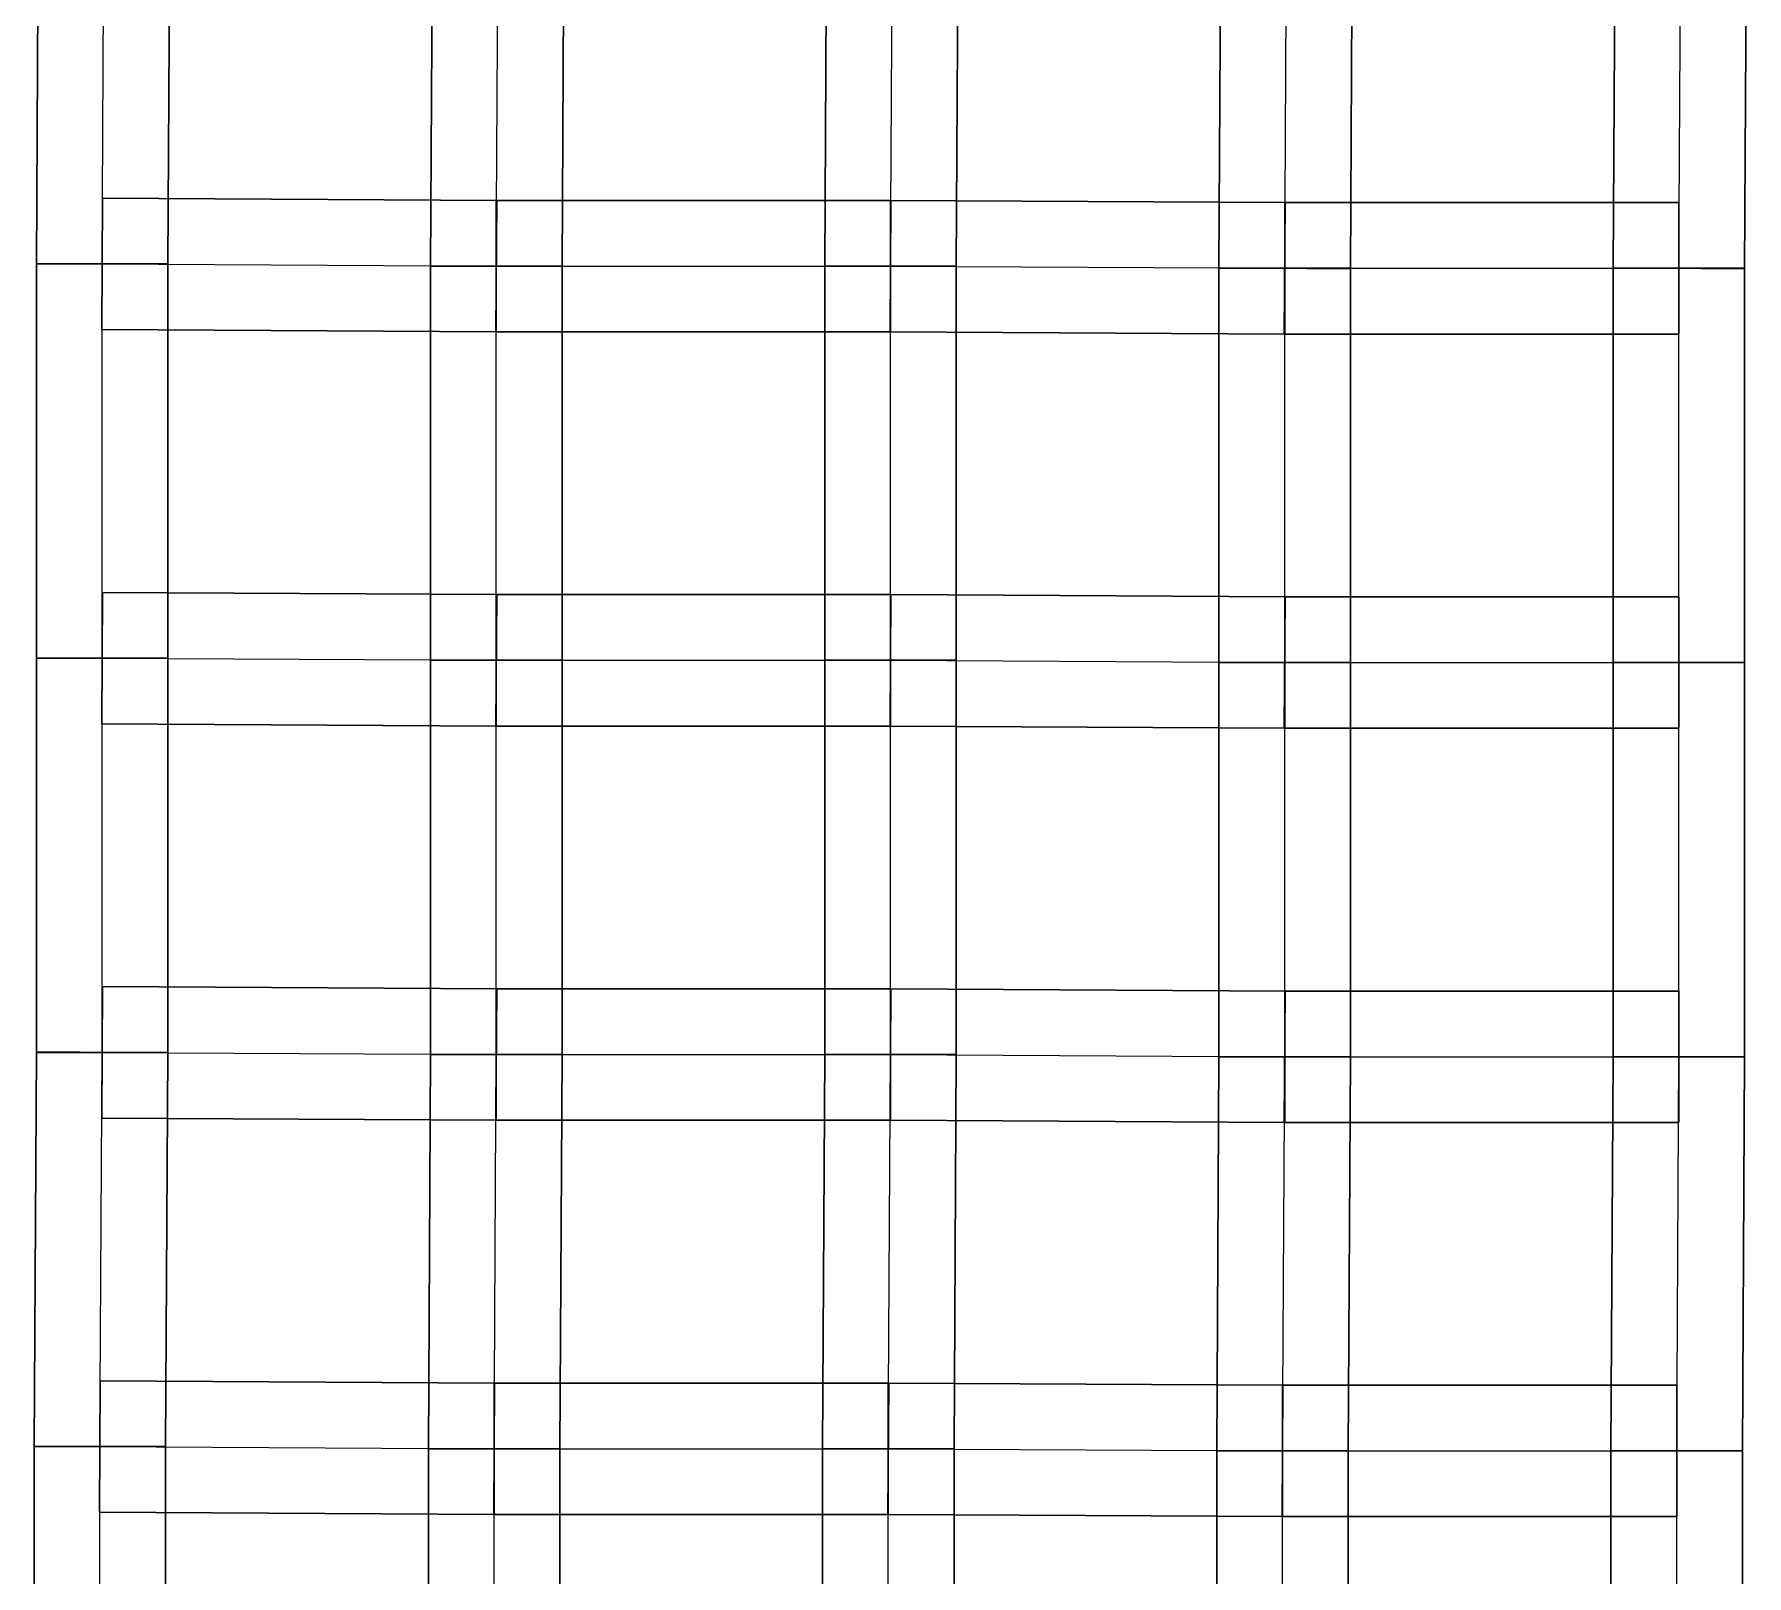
# Model space of a CAD drawing. Extents: x -300 to 609, y -118 to 2027.
# Drawn here: x -297.8 to -219.6, y 1085.4 to 1155.8 of the extents above; entities that cross this region are included whole.
import ezdxf

# ---------------------------------------------------------------- set-up
doc = ezdxf.new("R2010")
doc.units = 0

msp = doc.modelspace()

# ---------------------------------------------------------------- linework, layer by layer
at = {"layer": 'TUNNELS'}
for points in [[(-297.7, 1145.3167, -1.5), (-291.7, 1145.2833, -1.5), (-291.6, 1163.2833, -1.5), (-297.6, 1163.3167, -1.5)], [(-291.7, 1145.2833, 1.5), (-297.7, 1145.3167, 1.5), (-297.6, 1163.3167, 1.5), (-291.6, 1163.2833, 1.5)], [(-297.7, 1145.3167, 1.5), (-297.7, 1145.3167, -1.5), (-297.6, 1163.3167, -1.5), (-297.6, 1163.3167, 1.5)], [(-291.7, 1145.2833, -1.5), (-291.7, 1145.2833, 1.5), (-291.6, 1163.2833, 1.5), (-291.6, 1163.2833, -1.5)], [(-279.7, 1145.2167, -1.5), (-273.7, 1145.1833, -1.5), (-273.6, 1163.1833, -1.5), (-279.6, 1163.2167, -1.5)], [(-273.7, 1145.1833, 1.5), (-279.7, 1145.2167, 1.5), (-279.6, 1163.2167, 1.5), (-273.6, 1163.1833, 1.5)], [(-279.7, 1145.2167, 1.5), (-279.7, 1145.2167, -1.5), (-279.6, 1163.2167, -1.5), (-279.6, 1163.2167, 1.5)], [(-273.7, 1145.1833, -1.5), (-273.7, 1145.1833, 1.5), (-273.6, 1163.1833, 1.5), (-273.6, 1163.1833, -1.5)], [(-261.7, 1145.2167, -1.5), (-255.7, 1145.1833, -1.5), (-255.6, 1163.1833, -1.5), (-261.6, 1163.2167, -1.5)], [(-255.7, 1145.1833, 1.5), (-261.7, 1145.2167, 1.5), (-261.6, 1163.2167, 1.5), (-255.6, 1163.1833, 1.5)], [(-261.7, 1145.2167, 1.5), (-261.7, 1145.2167, -1.5), (-261.6, 1163.2167, -1.5), (-261.6, 1163.2167, 1.5)], [(-255.7, 1145.1833, -1.5), (-255.7, 1145.1833, 1.5), (-255.6, 1163.1833, 1.5), (-255.6, 1163.1833, -1.5)], [(-243.7, 1145.1167, -1.5), (-237.7, 1145.0833, -1.5), (-237.6, 1163.0833, -1.5), (-243.6, 1163.1167, -1.5)], [(-237.7, 1145.0833, 1.5), (-243.7, 1145.1167, 1.5), (-243.6, 1163.1167, 1.5), (-237.6, 1163.0833, 1.5)], [(-243.7, 1145.1167, 1.5), (-243.7, 1145.1167, -1.5), (-243.6, 1163.1167, -1.5), (-243.6, 1163.1167, 1.5)], [(-237.7, 1145.0833, -1.5), (-237.7, 1145.0833, 1.5), (-237.6, 1163.0833, 1.5), (-237.6, 1163.0833, -1.5)], [(-225.7, 1145.1167, -1.5), (-219.7, 1145.0833, -1.5), (-219.6, 1163.0833, -1.5), (-225.6, 1163.1167, -1.5)], [(-219.7, 1145.0833, 1.5), (-225.7, 1145.1167, 1.5), (-225.6, 1163.1167, 1.5), (-219.6, 1163.0833, 1.5)], [(-225.7, 1145.1167, 1.5), (-225.7, 1145.1167, -1.5), (-225.6, 1163.1167, -1.5), (-225.6, 1163.1167, 1.5)], [(-219.7, 1145.0833, -1.5), (-219.7, 1145.0833, 1.5), (-219.6, 1163.0833, 1.5), (-219.6, 1163.0833, -1.5)], [(-294.6833, 1148.3, -1.5), (-294.7167, 1142.3, -1.5), (-276.7167, 1142.2, -1.5), (-276.6833, 1148.2, -1.5)], [(-294.7167, 1142.3, 1.5), (-294.6833, 1148.3, 1.5), (-276.6833, 1148.2, 1.5), (-276.7167, 1142.2, 1.5)], [(-294.6833, 1148.3, -1.5), (-294.7167, 1142.3, -1.5), (-294.7167, 1142.3, 1.5), (-294.6833, 1148.3, 1.5)], [(-294.6833, 1148.3, 1.5), (-294.6833, 1148.3, -1.5), (-276.6833, 1148.2, -1.5), (-276.6833, 1148.2, 1.5)], [(-276.6833, 1148.2, -1.5), (-276.6833, 1148.2, 1.5), (-276.7167, 1142.2, 1.5), (-276.7167, 1142.2, -1.5)], [(-276.7, 1148.2, -1.5), (-276.7, 1142.2, -1.5), (-258.7, 1142.2, -1.5), (-258.7, 1148.2, -1.5)], [(-276.7, 1142.2, 1.5), (-276.7, 1148.2, 1.5), (-258.7, 1148.2, 1.5), (-258.7, 1142.2, 1.5)], [(-276.7, 1148.2, 1.5), (-276.7, 1148.2, -1.5), (-258.7, 1148.2, -1.5), (-258.7, 1148.2, 1.5)], [(-276.7, 1148.2, -1.5), (-276.7, 1142.2, -1.5), (-276.7, 1142.2, 1.5), (-276.7, 1148.2, 1.5)], [(-258.6833, 1148.2, -1.5), (-258.7167, 1142.2, -1.5), (-240.7167, 1142.1, -1.5), (-240.6833, 1148.1, -1.5)], [(-258.7167, 1142.2, 1.5), (-258.6833, 1148.2, 1.5), (-240.6833, 1148.1, 1.5), (-240.7167, 1142.1, 1.5)], [(-258.6833, 1148.2, -1.5), (-258.7167, 1142.2, -1.5), (-258.7167, 1142.2, 1.5), (-258.6833, 1148.2, 1.5)], [(-258.7, 1148.2, -1.5), (-258.7, 1148.2, 1.5), (-258.7, 1142.2, 1.5), (-258.7, 1142.2, -1.5)], [(-258.6833, 1148.2, 1.5), (-258.6833, 1148.2, -1.5), (-240.6833, 1148.1, -1.5), (-240.6833, 1148.1, 1.5)], [(-240.6833, 1148.1, -1.5), (-240.6833, 1148.1, 1.5), (-240.7167, 1142.1, 1.5), (-240.7167, 1142.1, -1.5)], [(-240.7, 1148.1, -1.5), (-240.7, 1142.1, -1.5), (-222.7, 1142.1, -1.5), (-222.7, 1148.1, -1.5)], [(-240.7, 1142.1, 1.5), (-240.7, 1148.1, 1.5), (-222.7, 1148.1, 1.5), (-222.7, 1142.1, 1.5)], [(-240.7, 1148.1, 1.5), (-240.7, 1148.1, -1.5), (-222.7, 1148.1, -1.5), (-222.7, 1148.1, 1.5)], [(-240.7, 1148.1, -1.5), (-240.7, 1142.1, -1.5), (-240.7, 1142.1, 1.5), (-240.7, 1148.1, 1.5)], [(-222.7, 1148.1, -1.5), (-222.7, 1148.1, 1.5), (-222.7, 1142.1, 1.5), (-222.7, 1142.1, -1.5)], [(-297.7, 1145.3167, -1.5), (-291.7, 1145.2833, -1.5), (-291.7, 1145.2833, 1.5), (-297.7, 1145.3167, 1.5)], [(-297.7, 1127.3, -1.5), (-291.7, 1127.3, -1.5), (-291.7, 1145.3, -1.5), (-297.7, 1145.3, -1.5)], [(-291.7, 1127.3, 1.5), (-297.7, 1127.3, 1.5), (-297.7, 1145.3, 1.5), (-291.7, 1145.3, 1.5)], [(-297.7, 1127.3, 1.5), (-297.7, 1127.3, -1.5), (-297.7, 1145.3, -1.5), (-297.7, 1145.3, 1.5)], [(-297.7, 1145.3, -1.5), (-297.7, 1145.3, 1.5), (-291.7, 1145.3, 1.5), (-291.7, 1145.3, -1.5)], [(-291.7, 1127.3, -1.5), (-291.7, 1127.3, 1.5), (-291.7, 1145.3, 1.5), (-291.7, 1145.3, -1.5)], [(-279.7, 1145.2167, -1.5), (-273.7, 1145.1833, -1.5), (-273.7, 1145.1833, 1.5), (-279.7, 1145.2167, 1.5)], [(-279.7, 1127.2, -1.5), (-273.7, 1127.2, -1.5), (-273.7, 1145.2, -1.5), (-279.7, 1145.2, -1.5)], [(-273.7, 1127.2, 1.5), (-279.7, 1127.2, 1.5), (-279.7, 1145.2, 1.5), (-273.7, 1145.2, 1.5)], [(-279.7, 1127.2, 1.5), (-279.7, 1127.2, -1.5), (-279.7, 1145.2, -1.5), (-279.7, 1145.2, 1.5)], [(-279.7, 1145.2, -1.5), (-279.7, 1145.2, 1.5), (-273.7, 1145.2, 1.5), (-273.7, 1145.2, -1.5)], [(-273.7, 1127.2, -1.5), (-273.7, 1127.2, 1.5), (-273.7, 1145.2, 1.5), (-273.7, 1145.2, -1.5)], [(-261.7, 1145.2167, -1.5), (-255.7, 1145.1833, -1.5), (-255.7, 1145.1833, 1.5), (-261.7, 1145.2167, 1.5)], [(-261.7, 1127.2, -1.5), (-255.7, 1127.2, -1.5), (-255.7, 1145.2, -1.5), (-261.7, 1145.2, -1.5)], [(-255.7, 1127.2, 1.5), (-261.7, 1127.2, 1.5), (-261.7, 1145.2, 1.5), (-255.7, 1145.2, 1.5)], [(-261.7, 1127.2, 1.5), (-261.7, 1127.2, -1.5), (-261.7, 1145.2, -1.5), (-261.7, 1145.2, 1.5)], [(-261.7, 1145.2, -1.5), (-261.7, 1145.2, 1.5), (-255.7, 1145.2, 1.5), (-255.7, 1145.2, -1.5)], [(-255.7, 1127.2, -1.5), (-255.7, 1127.2, 1.5), (-255.7, 1145.2, 1.5), (-255.7, 1145.2, -1.5)], [(-243.7, 1145.1167, -1.5), (-237.7, 1145.0833, -1.5), (-237.7, 1145.0833, 1.5), (-243.7, 1145.1167, 1.5)], [(-243.7, 1127.1, -1.5), (-237.7, 1127.1, -1.5), (-237.7, 1145.1, -1.5), (-243.7, 1145.1, -1.5)], [(-237.7, 1127.1, 1.5), (-243.7, 1127.1, 1.5), (-243.7, 1145.1, 1.5), (-237.7, 1145.1, 1.5)], [(-243.7, 1127.1, 1.5), (-243.7, 1127.1, -1.5), (-243.7, 1145.1, -1.5), (-243.7, 1145.1, 1.5)], [(-243.7, 1145.1, -1.5), (-243.7, 1145.1, 1.5), (-237.7, 1145.1, 1.5), (-237.7, 1145.1, -1.5)], [(-237.7, 1127.1, -1.5), (-237.7, 1127.1, 1.5), (-237.7, 1145.1, 1.5), (-237.7, 1145.1, -1.5)], [(-225.7, 1145.1167, -1.5), (-219.7, 1145.0833, -1.5), (-219.7, 1145.0833, 1.5), (-225.7, 1145.1167, 1.5)], [(-225.7, 1127.1, -1.5), (-219.7, 1127.1, -1.5), (-219.7, 1145.1, -1.5), (-225.7, 1145.1, -1.5)], [(-219.7, 1127.1, 1.5), (-225.7, 1127.1, 1.5), (-225.7, 1145.1, 1.5), (-219.7, 1145.1, 1.5)], [(-225.7, 1127.1, 1.5), (-225.7, 1127.1, -1.5), (-225.7, 1145.1, -1.5), (-225.7, 1145.1, 1.5)], [(-225.7, 1145.1, -1.5), (-225.7, 1145.1, 1.5), (-219.7, 1145.1, 1.5), (-219.7, 1145.1, -1.5)], [(-219.7, 1127.1, -1.5), (-219.7, 1127.1, 1.5), (-219.7, 1145.1, 1.5), (-219.7, 1145.1, -1.5)], [(-294.7167, 1142.3, -1.5), (-294.7167, 1142.3, 1.5), (-276.7167, 1142.2, 1.5), (-276.7167, 1142.2, -1.5)], [(-276.7, 1142.2, -1.5), (-276.7, 1142.2, 1.5), (-258.7, 1142.2, 1.5), (-258.7, 1142.2, -1.5)], [(-258.7167, 1142.2, -1.5), (-258.7167, 1142.2, 1.5), (-240.7167, 1142.1, 1.5), (-240.7167, 1142.1, -1.5)], [(-240.7, 1142.1, -1.5), (-240.7, 1142.1, 1.5), (-222.7, 1142.1, 1.5), (-222.7, 1142.1, -1.5)], [(-294.6833, 1130.3, -1.5), (-294.7167, 1124.3, -1.5), (-276.7167, 1124.2, -1.5), (-276.6833, 1130.2, -1.5)], [(-294.7167, 1124.3, 1.5), (-294.6833, 1130.3, 1.5), (-276.6833, 1130.2, 1.5), (-276.7167, 1124.2, 1.5)], [(-294.6833, 1130.3, -1.5), (-294.7167, 1124.3, -1.5), (-294.7167, 1124.3, 1.5), (-294.6833, 1130.3, 1.5)], [(-294.6833, 1130.3, 1.5), (-294.6833, 1130.3, -1.5), (-276.6833, 1130.2, -1.5), (-276.6833, 1130.2, 1.5)], [(-276.6833, 1130.2, -1.5), (-276.6833, 1130.2, 1.5), (-276.7167, 1124.2, 1.5), (-276.7167, 1124.2, -1.5)], [(-276.7, 1130.2, -1.5), (-276.7, 1124.2, -1.5), (-258.7, 1124.2, -1.5), (-258.7, 1130.2, -1.5)], [(-276.7, 1124.2, 1.5), (-276.7, 1130.2, 1.5), (-258.7, 1130.2, 1.5), (-258.7, 1124.2, 1.5)], [(-276.7, 1130.2, 1.5), (-276.7, 1130.2, -1.5), (-258.7, 1130.2, -1.5), (-258.7, 1130.2, 1.5)], [(-276.7, 1130.2, -1.5), (-276.7, 1124.2, -1.5), (-276.7, 1124.2, 1.5), (-276.7, 1130.2, 1.5)], [(-258.6833, 1130.2, -1.5), (-258.7167, 1124.2, -1.5), (-240.7167, 1124.1, -1.5), (-240.6833, 1130.1, -1.5)], [(-258.7167, 1124.2, 1.5), (-258.6833, 1130.2, 1.5), (-240.6833, 1130.1, 1.5), (-240.7167, 1124.1, 1.5)], [(-258.6833, 1130.2, -1.5), (-258.7167, 1124.2, -1.5), (-258.7167, 1124.2, 1.5), (-258.6833, 1130.2, 1.5)], [(-258.7, 1130.2, -1.5), (-258.7, 1130.2, 1.5), (-258.7, 1124.2, 1.5), (-258.7, 1124.2, -1.5)], [(-258.6833, 1130.2, 1.5), (-258.6833, 1130.2, -1.5), (-240.6833, 1130.1, -1.5), (-240.6833, 1130.1, 1.5)], [(-240.6833, 1130.1, -1.5), (-240.6833, 1130.1, 1.5), (-240.7167, 1124.1, 1.5), (-240.7167, 1124.1, -1.5)], [(-240.7, 1130.1, -1.5), (-240.7, 1124.1, -1.5), (-222.7, 1124.1, -1.5), (-222.7, 1130.1, -1.5)], [(-240.7, 1124.1, 1.5), (-240.7, 1130.1, 1.5), (-222.7, 1130.1, 1.5), (-222.7, 1124.1, 1.5)], [(-240.7, 1130.1, 1.5), (-240.7, 1130.1, -1.5), (-222.7, 1130.1, -1.5), (-222.7, 1130.1, 1.5)], [(-240.7, 1130.1, -1.5), (-240.7, 1124.1, -1.5), (-240.7, 1124.1, 1.5), (-240.7, 1130.1, 1.5)], [(-222.7, 1130.1, -1.5), (-222.7, 1130.1, 1.5), (-222.7, 1124.1, 1.5), (-222.7, 1124.1, -1.5)], [(-297.7, 1109.3, -1.5), (-291.7, 1109.3, -1.5), (-291.7, 1127.3, -1.5), (-297.7, 1127.3, -1.5)], [(-291.7, 1109.3, 1.5), (-297.7, 1109.3, 1.5), (-297.7, 1127.3, 1.5), (-291.7, 1127.3, 1.5)], [(-297.7, 1109.3, 1.5), (-297.7, 1109.3, -1.5), (-297.7, 1127.3, -1.5), (-297.7, 1127.3, 1.5)], [(-297.7, 1127.3, -1.5), (-297.7, 1127.3, 1.5), (-291.7, 1127.3, 1.5), (-291.7, 1127.3, -1.5)], [(-297.7, 1127.3, -1.5), (-291.7, 1127.3, -1.5), (-291.7, 1127.3, 1.5), (-297.7, 1127.3, 1.5)], [(-291.7, 1109.3, -1.5), (-291.7, 1109.3, 1.5), (-291.7, 1127.3, 1.5), (-291.7, 1127.3, -1.5)], [(-279.7, 1109.2, -1.5), (-273.7, 1109.2, -1.5), (-273.7, 1127.2, -1.5), (-279.7, 1127.2, -1.5)], [(-273.7, 1109.2, 1.5), (-279.7, 1109.2, 1.5), (-279.7, 1127.2, 1.5), (-273.7, 1127.2, 1.5)], [(-279.7, 1109.2, 1.5), (-279.7, 1109.2, -1.5), (-279.7, 1127.2, -1.5), (-279.7, 1127.2, 1.5)], [(-279.7, 1127.2, -1.5), (-279.7, 1127.2, 1.5), (-273.7, 1127.2, 1.5), (-273.7, 1127.2, -1.5)], [(-279.7, 1127.2, -1.5), (-273.7, 1127.2, -1.5), (-273.7, 1127.2, 1.5), (-279.7, 1127.2, 1.5)], [(-273.7, 1109.2, -1.5), (-273.7, 1109.2, 1.5), (-273.7, 1127.2, 1.5), (-273.7, 1127.2, -1.5)], [(-261.7, 1109.2, -1.5), (-255.7, 1109.2, -1.5), (-255.7, 1127.2, -1.5), (-261.7, 1127.2, -1.5)], [(-255.7, 1109.2, 1.5), (-261.7, 1109.2, 1.5), (-261.7, 1127.2, 1.5), (-255.7, 1127.2, 1.5)], [(-261.7, 1109.2, 1.5), (-261.7, 1109.2, -1.5), (-261.7, 1127.2, -1.5), (-261.7, 1127.2, 1.5)], [(-261.7, 1127.2, -1.5), (-261.7, 1127.2, 1.5), (-255.7, 1127.2, 1.5), (-255.7, 1127.2, -1.5)], [(-261.7, 1127.2, -1.5), (-255.7, 1127.2, -1.5), (-255.7, 1127.2, 1.5), (-261.7, 1127.2, 1.5)], [(-255.7, 1109.2, -1.5), (-255.7, 1109.2, 1.5), (-255.7, 1127.2, 1.5), (-255.7, 1127.2, -1.5)], [(-243.7, 1109.1, -1.5), (-237.7, 1109.1, -1.5), (-237.7, 1127.1, -1.5), (-243.7, 1127.1, -1.5)], [(-237.7, 1109.1, 1.5), (-243.7, 1109.1, 1.5), (-243.7, 1127.1, 1.5), (-237.7, 1127.1, 1.5)], [(-243.7, 1109.1, 1.5), (-243.7, 1109.1, -1.5), (-243.7, 1127.1, -1.5), (-243.7, 1127.1, 1.5)], [(-243.7, 1127.1, -1.5), (-243.7, 1127.1, 1.5), (-237.7, 1127.1, 1.5), (-237.7, 1127.1, -1.5)], [(-243.7, 1127.1, -1.5), (-237.7, 1127.1, -1.5), (-237.7, 1127.1, 1.5), (-243.7, 1127.1, 1.5)], [(-237.7, 1109.1, -1.5), (-237.7, 1109.1, 1.5), (-237.7, 1127.1, 1.5), (-237.7, 1127.1, -1.5)], [(-225.7, 1109.1, -1.5), (-219.7, 1109.1, -1.5), (-219.7, 1127.1, -1.5), (-225.7, 1127.1, -1.5)], [(-219.7, 1109.1, 1.5), (-225.7, 1109.1, 1.5), (-225.7, 1127.1, 1.5), (-219.7, 1127.1, 1.5)], [(-225.7, 1109.1, 1.5), (-225.7, 1109.1, -1.5), (-225.7, 1127.1, -1.5), (-225.7, 1127.1, 1.5)], [(-225.7, 1127.1, -1.5), (-225.7, 1127.1, 1.5), (-219.7, 1127.1, 1.5), (-219.7, 1127.1, -1.5)], [(-225.7, 1127.1, -1.5), (-219.7, 1127.1, -1.5), (-219.7, 1127.1, 1.5), (-225.7, 1127.1, 1.5)], [(-219.7, 1109.1, -1.5), (-219.7, 1109.1, 1.5), (-219.7, 1127.1, 1.5), (-219.7, 1127.1, -1.5)], [(-294.7167, 1124.3, -1.5), (-294.7167, 1124.3, 1.5), (-276.7167, 1124.2, 1.5), (-276.7167, 1124.2, -1.5)], [(-276.7, 1124.2, -1.5), (-276.7, 1124.2, 1.5), (-258.7, 1124.2, 1.5), (-258.7, 1124.2, -1.5)], [(-258.7167, 1124.2, -1.5), (-258.7167, 1124.2, 1.5), (-240.7167, 1124.1, 1.5), (-240.7167, 1124.1, -1.5)], [(-240.7, 1124.1, -1.5), (-240.7, 1124.1, 1.5), (-222.7, 1124.1, 1.5), (-222.7, 1124.1, -1.5)], [(-294.6833, 1112.3, -1.5), (-294.7167, 1106.3, -1.5), (-276.7167, 1106.2, -1.5), (-276.6833, 1112.2, -1.5)], [(-294.7167, 1106.3, 1.5), (-294.6833, 1112.3, 1.5), (-276.6833, 1112.2, 1.5), (-276.7167, 1106.2, 1.5)], [(-294.6833, 1112.3, -1.5), (-294.7167, 1106.3, -1.5), (-294.7167, 1106.3, 1.5), (-294.6833, 1112.3, 1.5)], [(-294.6833, 1112.3, 1.5), (-294.6833, 1112.3, -1.5), (-276.6833, 1112.2, -1.5), (-276.6833, 1112.2, 1.5)], [(-276.6833, 1112.2, -1.5), (-276.6833, 1112.2, 1.5), (-276.7167, 1106.2, 1.5), (-276.7167, 1106.2, -1.5)], [(-276.7, 1112.2, -1.5), (-276.7, 1106.2, -1.5), (-258.7, 1106.2, -1.5), (-258.7, 1112.2, -1.5)], [(-276.7, 1106.2, 1.5), (-276.7, 1112.2, 1.5), (-258.7, 1112.2, 1.5), (-258.7, 1106.2, 1.5)], [(-276.7, 1112.2, 1.5), (-276.7, 1112.2, -1.5), (-258.7, 1112.2, -1.5), (-258.7, 1112.2, 1.5)], [(-276.7, 1112.2, -1.5), (-276.7, 1106.2, -1.5), (-276.7, 1106.2, 1.5), (-276.7, 1112.2, 1.5)], [(-258.6833, 1112.2, -1.5), (-258.7167, 1106.2, -1.5), (-240.7167, 1106.1, -1.5), (-240.6833, 1112.1, -1.5)], [(-258.7167, 1106.2, 1.5), (-258.6833, 1112.2, 1.5), (-240.6833, 1112.1, 1.5), (-240.7167, 1106.1, 1.5)], [(-258.6833, 1112.2, -1.5), (-258.7167, 1106.2, -1.5), (-258.7167, 1106.2, 1.5), (-258.6833, 1112.2, 1.5)], [(-258.7, 1112.2, -1.5), (-258.7, 1112.2, 1.5), (-258.7, 1106.2, 1.5), (-258.7, 1106.2, -1.5)], [(-258.6833, 1112.2, 1.5), (-258.6833, 1112.2, -1.5), (-240.6833, 1112.1, -1.5), (-240.6833, 1112.1, 1.5)], [(-240.6833, 1112.1, -1.5), (-240.6833, 1112.1, 1.5), (-240.7167, 1106.1, 1.5), (-240.7167, 1106.1, -1.5)], [(-240.7, 1112.1, -1.5), (-240.7, 1106.1, -1.5), (-222.7, 1106.1, -1.5), (-222.7, 1112.1, -1.5)], [(-240.7, 1106.1, 1.5), (-240.7, 1112.1, 1.5), (-222.7, 1112.1, 1.5), (-222.7, 1106.1, 1.5)], [(-240.7, 1112.1, 1.5), (-240.7, 1112.1, -1.5), (-222.7, 1112.1, -1.5), (-222.7, 1112.1, 1.5)], [(-240.7, 1112.1, -1.5), (-240.7, 1106.1, -1.5), (-240.7, 1106.1, 1.5), (-240.7, 1112.1, 1.5)], [(-222.7, 1112.1, -1.5), (-222.7, 1112.1, 1.5), (-222.7, 1106.1, 1.5), (-222.7, 1106.1, -1.5)], [(-297.8, 1091.3167, -1.5), (-291.8, 1091.2833, -1.5), (-291.7, 1109.2833, -1.5), (-297.7, 1109.3167, -1.5)], [(-291.8, 1091.2833, 1.5), (-297.8, 1091.3167, 1.5), (-297.7, 1109.3167, 1.5), (-291.7, 1109.2833, 1.5)], [(-297.8, 1091.3167, 1.5), (-297.8, 1091.3167, -1.5), (-297.7, 1109.3167, -1.5), (-297.7, 1109.3167, 1.5)], [(-297.7, 1109.3167, -1.5), (-297.7, 1109.3167, 1.5), (-291.7, 1109.2833, 1.5), (-291.7, 1109.2833, -1.5)], [(-297.7, 1109.3, -1.5), (-291.7, 1109.3, -1.5), (-291.7, 1109.3, 1.5), (-297.7, 1109.3, 1.5)], [(-291.8, 1091.2833, -1.5), (-291.8, 1091.2833, 1.5), (-291.7, 1109.2833, 1.5), (-291.7, 1109.2833, -1.5)], [(-279.8, 1091.2167, -1.5), (-273.8, 1091.1833, -1.5), (-273.7, 1109.1833, -1.5), (-279.7, 1109.2167, -1.5)], [(-273.8, 1091.1833, 1.5), (-279.8, 1091.2167, 1.5), (-279.7, 1109.2167, 1.5), (-273.7, 1109.1833, 1.5)], [(-279.8, 1091.2167, 1.5), (-279.8, 1091.2167, -1.5), (-279.7, 1109.2167, -1.5), (-279.7, 1109.2167, 1.5)], [(-279.7, 1109.2167, -1.5), (-279.7, 1109.2167, 1.5), (-273.7, 1109.1833, 1.5), (-273.7, 1109.1833, -1.5)], [(-279.7, 1109.2, -1.5), (-273.7, 1109.2, -1.5), (-273.7, 1109.2, 1.5), (-279.7, 1109.2, 1.5)], [(-273.8, 1091.1833, -1.5), (-273.8, 1091.1833, 1.5), (-273.7, 1109.1833, 1.5), (-273.7, 1109.1833, -1.5)], [(-261.8, 1091.2167, -1.5), (-255.8, 1091.1833, -1.5), (-255.7, 1109.1833, -1.5), (-261.7, 1109.2167, -1.5)], [(-255.8, 1091.1833, 1.5), (-261.8, 1091.2167, 1.5), (-261.7, 1109.2167, 1.5), (-255.7, 1109.1833, 1.5)], [(-261.8, 1091.2167, 1.5), (-261.8, 1091.2167, -1.5), (-261.7, 1109.2167, -1.5), (-261.7, 1109.2167, 1.5)], [(-261.7, 1109.2167, -1.5), (-261.7, 1109.2167, 1.5), (-255.7, 1109.1833, 1.5), (-255.7, 1109.1833, -1.5)], [(-261.7, 1109.2, -1.5), (-255.7, 1109.2, -1.5), (-255.7, 1109.2, 1.5), (-261.7, 1109.2, 1.5)], [(-255.8, 1091.1833, -1.5), (-255.8, 1091.1833, 1.5), (-255.7, 1109.1833, 1.5), (-255.7, 1109.1833, -1.5)], [(-243.8, 1091.1167, -1.5), (-237.8, 1091.0833, -1.5), (-237.7, 1109.0833, -1.5), (-243.7, 1109.1167, -1.5)], [(-237.8, 1091.0833, 1.5), (-243.8, 1091.1167, 1.5), (-243.7, 1109.1167, 1.5), (-237.7, 1109.0833, 1.5)], [(-243.8, 1091.1167, 1.5), (-243.8, 1091.1167, -1.5), (-243.7, 1109.1167, -1.5), (-243.7, 1109.1167, 1.5)], [(-243.7, 1109.1167, -1.5), (-243.7, 1109.1167, 1.5), (-237.7, 1109.0833, 1.5), (-237.7, 1109.0833, -1.5)], [(-243.7, 1109.1, -1.5), (-237.7, 1109.1, -1.5), (-237.7, 1109.1, 1.5), (-243.7, 1109.1, 1.5)], [(-237.8, 1091.0833, -1.5), (-237.8, 1091.0833, 1.5), (-237.7, 1109.0833, 1.5), (-237.7, 1109.0833, -1.5)], [(-225.8, 1091.1167, -1.5), (-219.8, 1091.0833, -1.5), (-219.7, 1109.0833, -1.5), (-225.7, 1109.1167, -1.5)], [(-219.8, 1091.0833, 1.5), (-225.8, 1091.1167, 1.5), (-225.7, 1109.1167, 1.5), (-219.7, 1109.0833, 1.5)], [(-225.8, 1091.1167, 1.5), (-225.8, 1091.1167, -1.5), (-225.7, 1109.1167, -1.5), (-225.7, 1109.1167, 1.5)], [(-225.7, 1109.1167, -1.5), (-225.7, 1109.1167, 1.5), (-219.7, 1109.0833, 1.5), (-219.7, 1109.0833, -1.5)], [(-225.7, 1109.1, -1.5), (-219.7, 1109.1, -1.5), (-219.7, 1109.1, 1.5), (-225.7, 1109.1, 1.5)], [(-219.8, 1091.0833, -1.5), (-219.8, 1091.0833, 1.5), (-219.7, 1109.0833, 1.5), (-219.7, 1109.0833, -1.5)], [(-294.7167, 1106.3, -1.5), (-294.7167, 1106.3, 1.5), (-276.7167, 1106.2, 1.5), (-276.7167, 1106.2, -1.5)], [(-276.7, 1106.2, -1.5), (-276.7, 1106.2, 1.5), (-258.7, 1106.2, 1.5), (-258.7, 1106.2, -1.5)], [(-258.7167, 1106.2, -1.5), (-258.7167, 1106.2, 1.5), (-240.7167, 1106.1, 1.5), (-240.7167, 1106.1, -1.5)], [(-240.7, 1106.1, -1.5), (-240.7, 1106.1, 1.5), (-222.7, 1106.1, 1.5), (-222.7, 1106.1, -1.5)], [(-294.7833, 1094.3, -1.5), (-294.8167, 1088.3, -1.5), (-276.8167, 1088.2, -1.5), (-276.7833, 1094.2, -1.5)], [(-294.8167, 1088.3, 1.5), (-294.7833, 1094.3, 1.5), (-276.7833, 1094.2, 1.5), (-276.8167, 1088.2, 1.5)], [(-294.7833, 1094.3, -1.5), (-294.8167, 1088.3, -1.5), (-294.8167, 1088.3, 1.5), (-294.7833, 1094.3, 1.5)], [(-294.7833, 1094.3, 1.5), (-294.7833, 1094.3, -1.5), (-276.7833, 1094.2, -1.5), (-276.7833, 1094.2, 1.5)], [(-276.7833, 1094.2, -1.5), (-276.7833, 1094.2, 1.5), (-276.8167, 1088.2, 1.5), (-276.8167, 1088.2, -1.5)], [(-276.8, 1094.2, -1.5), (-276.8, 1088.2, -1.5), (-258.8, 1088.2, -1.5), (-258.8, 1094.2, -1.5)], [(-276.8, 1088.2, 1.5), (-276.8, 1094.2, 1.5), (-258.8, 1094.2, 1.5), (-258.8, 1088.2, 1.5)], [(-276.8, 1094.2, 1.5), (-276.8, 1094.2, -1.5), (-258.8, 1094.2, -1.5), (-258.8, 1094.2, 1.5)], [(-276.8, 1094.2, -1.5), (-276.8, 1088.2, -1.5), (-276.8, 1088.2, 1.5), (-276.8, 1094.2, 1.5)], [(-258.7833, 1094.2, -1.5), (-258.8167, 1088.2, -1.5), (-240.8167, 1088.1, -1.5), (-240.7833, 1094.1, -1.5)], [(-258.8167, 1088.2, 1.5), (-258.7833, 1094.2, 1.5), (-240.7833, 1094.1, 1.5), (-240.8167, 1088.1, 1.5)], [(-258.7833, 1094.2, -1.5), (-258.8167, 1088.2, -1.5), (-258.8167, 1088.2, 1.5), (-258.7833, 1094.2, 1.5)], [(-258.8, 1094.2, -1.5), (-258.8, 1094.2, 1.5), (-258.8, 1088.2, 1.5), (-258.8, 1088.2, -1.5)], [(-258.7833, 1094.2, 1.5), (-258.7833, 1094.2, -1.5), (-240.7833, 1094.1, -1.5), (-240.7833, 1094.1, 1.5)], [(-240.7833, 1094.1, -1.5), (-240.7833, 1094.1, 1.5), (-240.8167, 1088.1, 1.5), (-240.8167, 1088.1, -1.5)], [(-240.8, 1094.1, -1.5), (-240.8, 1088.1, -1.5), (-222.8, 1088.1, -1.5), (-222.8, 1094.1, -1.5)], [(-240.8, 1088.1, 1.5), (-240.8, 1094.1, 1.5), (-222.8, 1094.1, 1.5), (-222.8, 1088.1, 1.5)], [(-240.8, 1094.1, 1.5), (-240.8, 1094.1, -1.5), (-222.8, 1094.1, -1.5), (-222.8, 1094.1, 1.5)], [(-240.8, 1094.1, -1.5), (-240.8, 1088.1, -1.5), (-240.8, 1088.1, 1.5), (-240.8, 1094.1, 1.5)], [(-222.8, 1094.1, -1.5), (-222.8, 1094.1, 1.5), (-222.8, 1088.1, 1.5), (-222.8, 1088.1, -1.5)], [(-297.8, 1091.3167, -1.5), (-291.8, 1091.2833, -1.5), (-291.8, 1091.2833, 1.5), (-297.8, 1091.3167, 1.5)], [(-297.8, 1073.3, -1.5), (-291.8, 1073.3, -1.5), (-291.8, 1091.3, -1.5), (-297.8, 1091.3, -1.5)], [(-291.8, 1073.3, 1.5), (-297.8, 1073.3, 1.5), (-297.8, 1091.3, 1.5), (-291.8, 1091.3, 1.5)], [(-297.8, 1073.3, 1.5), (-297.8, 1073.3, -1.5), (-297.8, 1091.3, -1.5), (-297.8, 1091.3, 1.5)], [(-297.8, 1091.3, -1.5), (-297.8, 1091.3, 1.5), (-291.8, 1091.3, 1.5), (-291.8, 1091.3, -1.5)], [(-291.8, 1073.3, -1.5), (-291.8, 1073.3, 1.5), (-291.8, 1091.3, 1.5), (-291.8, 1091.3, -1.5)], [(-279.8, 1091.2167, -1.5), (-273.8, 1091.1833, -1.5), (-273.8, 1091.1833, 1.5), (-279.8, 1091.2167, 1.5)], [(-279.8, 1073.2, -1.5), (-273.8, 1073.2, -1.5), (-273.8, 1091.2, -1.5), (-279.8, 1091.2, -1.5)], [(-273.8, 1073.2, 1.5), (-279.8, 1073.2, 1.5), (-279.8, 1091.2, 1.5), (-273.8, 1091.2, 1.5)], [(-279.8, 1073.2, 1.5), (-279.8, 1073.2, -1.5), (-279.8, 1091.2, -1.5), (-279.8, 1091.2, 1.5)], [(-279.8, 1091.2, -1.5), (-279.8, 1091.2, 1.5), (-273.8, 1091.2, 1.5), (-273.8, 1091.2, -1.5)], [(-273.8, 1073.2, -1.5), (-273.8, 1073.2, 1.5), (-273.8, 1091.2, 1.5), (-273.8, 1091.2, -1.5)], [(-261.8, 1091.2167, -1.5), (-255.8, 1091.1833, -1.5), (-255.8, 1091.1833, 1.5), (-261.8, 1091.2167, 1.5)], [(-261.8, 1073.2, -1.5), (-255.8, 1073.2, -1.5), (-255.8, 1091.2, -1.5), (-261.8, 1091.2, -1.5)], [(-255.8, 1073.2, 1.5), (-261.8, 1073.2, 1.5), (-261.8, 1091.2, 1.5), (-255.8, 1091.2, 1.5)], [(-261.8, 1073.2, 1.5), (-261.8, 1073.2, -1.5), (-261.8, 1091.2, -1.5), (-261.8, 1091.2, 1.5)], [(-261.8, 1091.2, -1.5), (-261.8, 1091.2, 1.5), (-255.8, 1091.2, 1.5), (-255.8, 1091.2, -1.5)], [(-255.8, 1073.2, -1.5), (-255.8, 1073.2, 1.5), (-255.8, 1091.2, 1.5), (-255.8, 1091.2, -1.5)], [(-243.8, 1091.1167, -1.5), (-237.8, 1091.0833, -1.5), (-237.8, 1091.0833, 1.5), (-243.8, 1091.1167, 1.5)], [(-243.8, 1073.1, -1.5), (-237.8, 1073.1, -1.5), (-237.8, 1091.1, -1.5), (-243.8, 1091.1, -1.5)], [(-237.8, 1073.1, 1.5), (-243.8, 1073.1, 1.5), (-243.8, 1091.1, 1.5), (-237.8, 1091.1, 1.5)], [(-243.8, 1073.1, 1.5), (-243.8, 1073.1, -1.5), (-243.8, 1091.1, -1.5), (-243.8, 1091.1, 1.5)], [(-243.8, 1091.1, -1.5), (-243.8, 1091.1, 1.5), (-237.8, 1091.1, 1.5), (-237.8, 1091.1, -1.5)], [(-237.8, 1073.1, -1.5), (-237.8, 1073.1, 1.5), (-237.8, 1091.1, 1.5), (-237.8, 1091.1, -1.5)], [(-225.8, 1091.1167, -1.5), (-219.8, 1091.0833, -1.5), (-219.8, 1091.0833, 1.5), (-225.8, 1091.1167, 1.5)], [(-225.8, 1073.1, -1.5), (-219.8, 1073.1, -1.5), (-219.8, 1091.1, -1.5), (-225.8, 1091.1, -1.5)], [(-219.8, 1073.1, 1.5), (-225.8, 1073.1, 1.5), (-225.8, 1091.1, 1.5), (-219.8, 1091.1, 1.5)], [(-225.8, 1073.1, 1.5), (-225.8, 1073.1, -1.5), (-225.8, 1091.1, -1.5), (-225.8, 1091.1, 1.5)], [(-225.8, 1091.1, -1.5), (-225.8, 1091.1, 1.5), (-219.8, 1091.1, 1.5), (-219.8, 1091.1, -1.5)], [(-219.8, 1073.1, -1.5), (-219.8, 1073.1, 1.5), (-219.8, 1091.1, 1.5), (-219.8, 1091.1, -1.5)], [(-294.8167, 1088.3, -1.5), (-294.8167, 1088.3, 1.5), (-276.8167, 1088.2, 1.5), (-276.8167, 1088.2, -1.5)], [(-276.8, 1088.2, -1.5), (-276.8, 1088.2, 1.5), (-258.8, 1088.2, 1.5), (-258.8, 1088.2, -1.5)], [(-258.8167, 1088.2, -1.5), (-258.8167, 1088.2, 1.5), (-240.8167, 1088.1, 1.5), (-240.8167, 1088.1, -1.5)], [(-240.8, 1088.1, -1.5), (-240.8, 1088.1, 1.5), (-222.8, 1088.1, 1.5), (-222.8, 1088.1, -1.5)]]:
    msp.add_3dface(points, dxfattribs=at)
at = {"layer": 'TUNNELS_CL'}
for points in [[(-294.7, 1145.3, 0), (-294.6, 1163.3, 0)], [(-276.7, 1145.2, 0), (-276.6, 1163.2, 0)], [(-258.7, 1145.2, 0), (-258.6, 1163.2, 0)], [(-240.7, 1145.1, 0), (-240.6, 1163.1, 0)], [(-222.7, 1145.1, 0), (-222.6, 1163.1, 0)], [(-294.7, 1127.3, 0), (-294.7, 1145.3, 0)], [(-294.7, 1145.3, 0), (-276.7, 1145.2, 0)], [(-276.7, 1127.2, 0), (-276.7, 1145.2, 0)], [(-276.7, 1145.2, 0), (-258.7, 1145.2, 0)], [(-258.7, 1127.2, 0), (-258.7, 1145.2, 0)], [(-258.7, 1145.2, 0), (-240.7, 1145.1, 0)], [(-240.7, 1127.1, 0), (-240.7, 1145.1, 0)], [(-240.7, 1145.1, 0), (-222.7, 1145.1, 0)], [(-222.7, 1127.1, 0), (-222.7, 1145.1, 0)], [(-294.7, 1109.3, 0), (-294.7, 1127.3, 0)], [(-294.7, 1127.3, 0), (-276.7, 1127.2, 0)], [(-276.7, 1109.2, 0), (-276.7, 1127.2, 0)], [(-276.7, 1127.2, 0), (-258.7, 1127.2, 0)], [(-258.7, 1109.2, 0), (-258.7, 1127.2, 0)], [(-258.7, 1127.2, 0), (-240.7, 1127.1, 0)], [(-240.7, 1109.1, 0), (-240.7, 1127.1, 0)], [(-240.7, 1127.1, 0), (-222.7, 1127.1, 0)], [(-222.7, 1109.1, 0), (-222.7, 1127.1, 0)], [(-294.8, 1091.3, 0), (-294.7, 1109.3, 0)], [(-294.7, 1109.3, 0), (-276.7, 1109.2, 0)], [(-276.8, 1091.2, 0), (-276.7, 1109.2, 0)], [(-276.7, 1109.2, 0), (-258.7, 1109.2, 0)], [(-258.8, 1091.2, 0), (-258.7, 1109.2, 0)], [(-258.7, 1109.2, 0), (-240.7, 1109.1, 0)], [(-240.8, 1091.1, 0), (-240.7, 1109.1, 0)], [(-240.7, 1109.1, 0), (-222.7, 1109.1, 0)], [(-222.8, 1091.1, 0), (-222.7, 1109.1, 0)], [(-294.8, 1073.3, 0), (-294.8, 1091.3, 0)], [(-294.8, 1091.3, 0), (-276.8, 1091.2, 0)], [(-276.8, 1073.2, 0), (-276.8, 1091.2, 0)], [(-276.8, 1091.2, 0), (-258.8, 1091.2, 0)], [(-258.8, 1073.2, 0), (-258.8, 1091.2, 0)], [(-258.8, 1091.2, 0), (-240.8, 1091.1, 0)], [(-240.8, 1073.1, 0), (-240.8, 1091.1, 0)], [(-240.8, 1091.1, 0), (-222.8, 1091.1, 0)], [(-222.8, 1073.1, 0), (-222.8, 1091.1, 0)]]:
    msp.add_polyline3d(points, dxfattribs=at)

doc.saveas('drawing.dxf')
